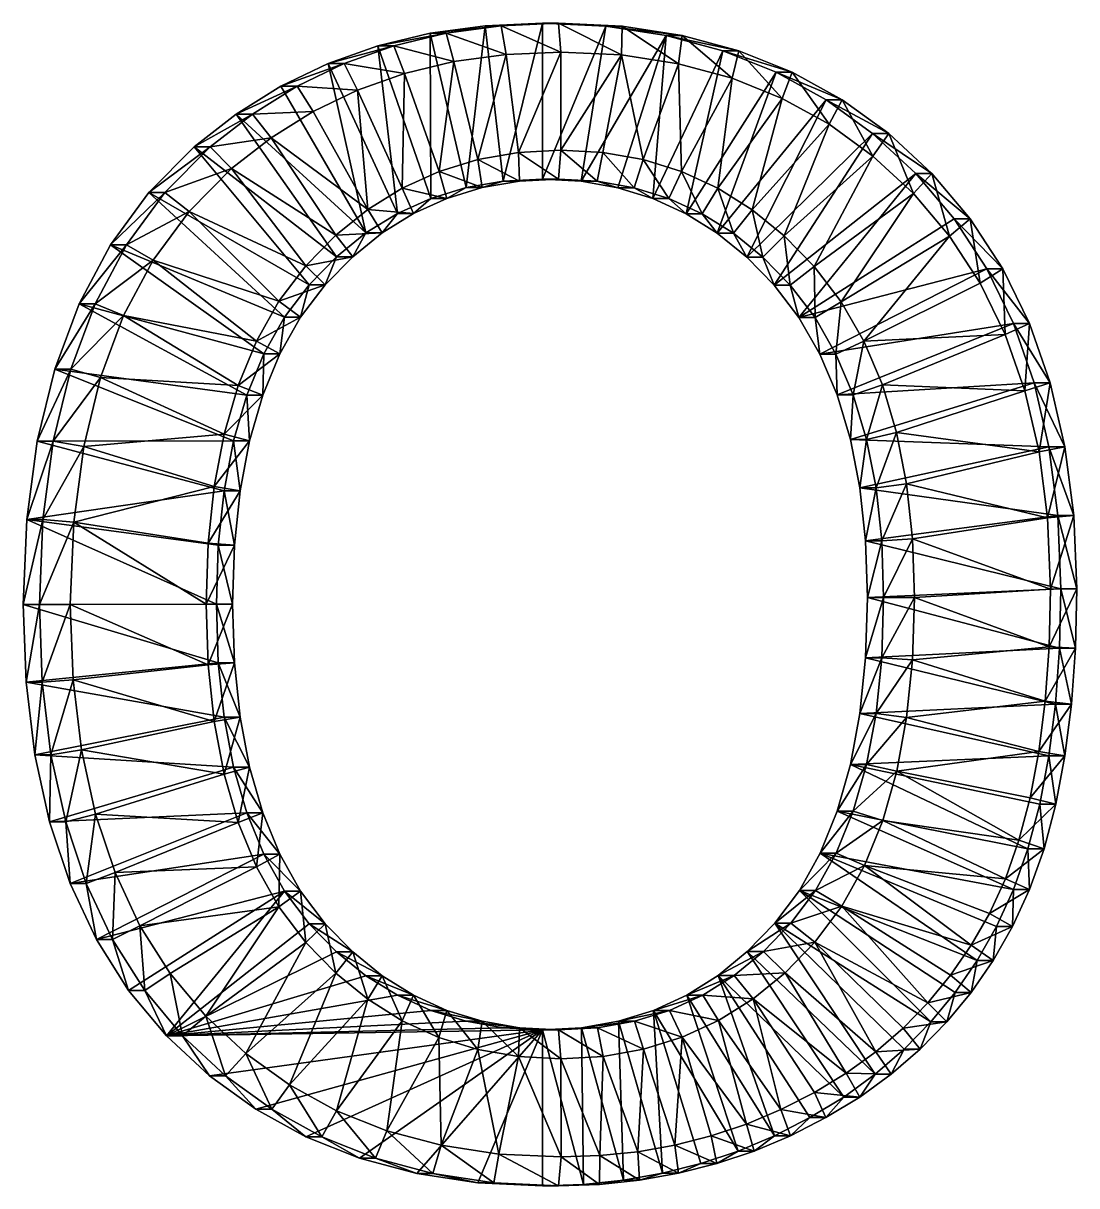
# Model space of a CAD drawing. Header units: metres. Extents: x -136 to 55, y -57 to 41.
# Drawn here: x -117.21 to -107.61, y -34.06 to -23.47 of the extents above; entities that cross this region are included whole.
import ezdxf

# ---------------------------------------------------------------- set-up
doc = ezdxf.new("R2010")
doc.units = ezdxf.units.M
doc.layers.get('0').update_dxf_attribs({"true_color": 0x57e057})

msp = doc.modelspace()

# ---------------------------------------------------------------- meshes
at = {"color": 74, "true_color": 0x58b11a}
mesh = msp.add_polyface(dxfattribs=at)
corners = [(-112.476, -23.471, 0), (-112.999, -23.494, 0.05), (-112.329, -23.471, 1.521), (-112.852, -23.494, 1.571), (-113.499, -23.563, 0.098), (-113.352, -23.563, 1.619), (-113.975, -23.678, 0.144), (-113.829, -23.678, 1.665), (-113.798, -25.205, 0.127), (-113.651, -25.205, 1.648), (-113.937, -25.382, 1.676), (-113.494, -25.068, 0.098), (-113.347, -25.068, 1.619), (-113.172, -24.969, 0.067), (-113.026, -24.969, 1.588), (-112.833, -24.91, 0.034), (-112.686, -24.91, 1.555), (-112.476, -24.891, 0), (-112.329, -24.891, 1.521), (-112.123, -24.91, -0.034), (-112.329, -23.471, 1.521), (-112.852, -23.494, 1.571), (-113.352, -23.563, 1.619), (-113.829, -23.678, 1.665), (-113.651, -25.205, 1.648), (-113.937, -25.382, 1.676), (-113.347, -25.068, 1.619), (-113.026, -24.969, 1.588), (-112.686, -24.91, 1.555), (-112.329, -24.891, 1.521), (-112.309, -23.734, 1.738), (-112.808, -23.756, 1.786), (-113.283, -23.821, 1.832), (-113.734, -23.93, 1.876), (-113.753, -24.973, 1.877), (-113.418, -24.822, 1.845), (-113.065, -24.714, 1.811), (-112.695, -24.65, 1.776), (-112.308, -24.628, 1.738), (-111.897, -23.499, -0.056)]
mesh.append_faces([[corners[k] for k in face] for face in [(4, 11, 6), (1, 13, 4), (0, 15, 1), (39, 17, 0)]], dxfattribs={"vtx0": -1, "vtx1": -1, "color": 74})
mesh.append_faces([[corners[k] for k in face] for face in [(33, 34, 35), (32, 35, 36), (31, 36, 37), (30, 37, 38), (6, 11, 8), (4, 13, 11), (1, 15, 13), (0, 17, 15)]], dxfattribs={"vtx0": -1, "vtx2": -1, "color": 74})
mesh.append_faces([[corners[k] for k in face] for face in [(0, 1, 2), (1, 4, 3), (4, 6, 5), (8, 11, 9), (11, 13, 12), (13, 15, 14), (15, 17, 16), (17, 19, 18), (2, 3, 20), (3, 5, 21), (5, 7, 22), (9, 12, 24), (12, 14, 26), (14, 16, 27), (16, 18, 28), (20, 21, 30), (21, 22, 31), (22, 23, 32), (24, 26, 34), (26, 27, 35), (27, 28, 36), (28, 29, 37)]], dxfattribs={"vtx1": -1, "color": 74})
mesh.append_faces([[corners[k] for k in face] for face in [(32, 33, 35), (31, 32, 36), (30, 31, 37)]], dxfattribs={"vtx1": -1, "vtx2": -1, "color": 74})
mesh.append_faces([[corners[k] for k in face] for face in [(1, 3, 2), (4, 5, 3), (6, 7, 5), (8, 9, 10), (11, 12, 9), (13, 14, 12), (15, 16, 14), (17, 18, 16), (3, 21, 20), (5, 22, 21), (7, 23, 22), (9, 24, 25), (12, 26, 24), (14, 27, 26), (16, 28, 27), (18, 29, 28), (21, 31, 30), (22, 32, 31), (23, 33, 32), (26, 35, 34), (27, 36, 35), (28, 37, 36), (29, 38, 37)]], dxfattribs={"vtx2": -1, "color": 74})
mesh = msp.add_polyface(dxfattribs=at)
corners = [(-110.831, -23.723, -0.159), (-111.348, -23.583, -0.109), (-110.685, -23.723, 1.363), (-111.202, -23.583, 1.412), (-111.897, -23.499, -0.056), (-111.75, -23.499, 1.465), (-112.476, -23.471, 0), (-112.329, -23.471, 1.521), (-112.123, -24.91, -0.034), (-111.977, -24.91, 1.487), (-112.329, -24.891, 1.521), (-111.788, -24.97, -0.067), (-111.641, -24.97, 1.455), (-111.469, -25.068, -0.097), (-111.323, -25.068, 1.424), (-111.167, -25.207, -0.126), (-111.021, -25.207, 1.395), (-110.883, -25.384, -0.154), (-110.736, -25.384, 1.368), (-110.685, -23.723, 1.363), (-111.202, -23.583, 1.412), (-111.75, -23.499, 1.465), (-112.329, -23.471, 1.521), (-112.329, -24.891, 1.521), (-111.977, -24.91, 1.487), (-111.641, -24.97, 1.455), (-111.323, -25.068, 1.424), (-111.021, -25.207, 1.395), (-110.736, -25.384, 1.368), (-110.747, -23.972, 1.588), (-111.235, -23.84, 1.635), (-111.755, -23.76, 1.685), (-112.309, -23.734, 1.738), (-112.308, -24.628, 1.738), (-111.926, -24.65, 1.702), (-111.559, -24.714, 1.666), (-111.209, -24.823, 1.632), (-110.877, -24.975, 1.6), (-112.476, -24.891, 0)]
mesh.append_faces([[corners[k] for k in face] for face in [(1, 8, 4), (0, 13, 1)]], dxfattribs={"vtx0": -1, "vtx1": -1, "color": 74})
mesh.append_faces([[corners[k] for k in face] for face in [(31, 33, 34), (31, 34, 35), (30, 35, 36), (29, 36, 37), (4, 8, 38), (1, 11, 8), (1, 13, 11), (0, 15, 13)]], dxfattribs={"vtx0": -1, "vtx2": -1, "color": 74})
mesh.append_faces([[corners[k] for k in face] for face in [(0, 1, 2), (1, 4, 3), (4, 6, 5), (8, 11, 9), (11, 13, 12), (13, 15, 14), (15, 17, 16), (2, 3, 19), (3, 5, 20), (5, 7, 21), (10, 9, 23), (9, 12, 24), (12, 14, 25), (14, 16, 26), (16, 18, 27), (19, 20, 29), (20, 21, 30), (21, 22, 31), (23, 24, 33), (24, 25, 34), (25, 26, 35), (26, 27, 36), (27, 28, 37)]], dxfattribs={"vtx1": -1, "color": 74})
mesh.append_faces([[corners[k] for k in face] for face in [(31, 32, 33), (30, 31, 35), (29, 30, 36)]], dxfattribs={"vtx1": -1, "vtx2": -1, "color": 74})
mesh.append_faces([[corners[k] for k in face] for face in [(1, 3, 2), (4, 5, 3), (6, 7, 5), (8, 9, 10), (11, 12, 9), (13, 14, 12), (15, 16, 14), (17, 18, 16), (3, 20, 19), (5, 21, 20), (7, 22, 21), (9, 24, 23), (12, 25, 24), (14, 26, 25), (16, 27, 26), (18, 28, 27), (20, 30, 29), (21, 31, 30), (22, 32, 31), (24, 34, 33), (25, 35, 34), (26, 36, 35), (27, 37, 36)]], dxfattribs={"vtx2": -1, "color": 74})
mesh = msp.add_polyface(dxfattribs=at)
corners = [(-113.975, -23.678, 0.144), (-114.429, -23.839, 0.188), (-113.829, -23.678, 1.665), (-114.282, -23.839, 1.709), (-114.859, -24.046, 0.229), (-114.712, -24.046, 1.75), (-115.266, -24.299, 0.268), (-115.119, -24.299, 1.79), (-115.649, -24.597, 0.305), (-115.503, -24.597, 1.827), (-116.063, -25.014, 0.345), (-115.916, -25.014, 1.866), (-116.413, -25.491, 0.379), (-116.266, -25.491, 1.9), (-114.084, -25.382, 0.154), (-113.937, -25.382, 1.676), (-114.205, -25.598, 1.702), (-113.798, -25.205, 0.127), (-113.829, -23.678, 1.665), (-114.282, -23.839, 1.709), (-114.712, -24.046, 1.75), (-115.119, -24.299, 1.79), (-115.503, -24.597, 1.827), (-115.916, -25.014, 1.866), (-116.266, -25.491, 1.9), (-113.937, -25.382, 1.676), (-114.205, -25.598, 1.702), (-113.651, -25.205, 1.648), (-113.734, -23.93, 1.876), (-114.161, -24.081, 1.917), (-114.566, -24.276, 1.956), (-114.949, -24.514, 1.993), (-115.309, -24.794, 2.027), (-115.697, -25.185, 2.065), (-116.024, -25.631, 2.096), (-114.067, -25.167, 1.908), (-114.36, -25.403, 1.936), (-113.651, -25.205, 1.648), (-113.753, -24.973, 1.877), (-114.632, -25.682, 1.962), (-114.602, -25.854, 0.204), (-114.352, -25.598, 0.18)]
mesh.append_faces([[corners[k] for k in face] for face in [(8, 40, 10), (6, 41, 8), (4, 14, 6), (1, 14, 4), (0, 17, 1)]], dxfattribs={"vtx0": -1, "vtx1": -1, "color": 74})
mesh.append_faces([[corners[k] for k in face] for face in [(32, 39, 36), (31, 36, 35), (29, 35, 38), (8, 41, 40), (6, 14, 41), (1, 17, 14)]], dxfattribs={"vtx0": -1, "vtx2": -1, "color": 74})
mesh.append_faces([[corners[k] for k in face] for face in [(0, 1, 2), (1, 4, 3), (4, 6, 5), (6, 8, 7), (8, 10, 9), (10, 12, 11), (14, 17, 15), (2, 3, 18), (3, 5, 19), (5, 7, 20), (7, 9, 21), (9, 11, 22), (11, 13, 23), (15, 27, 25), (18, 19, 28), (19, 20, 29), (20, 21, 30), (21, 22, 31), (22, 23, 32), (23, 24, 33), (25, 37, 35)]], dxfattribs={"vtx1": -1, "color": 74})
mesh.append_faces([[corners[k] for k in face] for face in [(32, 33, 39), (31, 32, 36), (30, 31, 35), (29, 30, 35), (28, 29, 38)]], dxfattribs={"vtx1": -1, "vtx2": -1, "color": 74})
mesh.append_faces([[corners[k] for k in face] for face in [(1, 3, 2), (4, 5, 3), (6, 7, 5), (8, 9, 7), (10, 11, 9), (12, 13, 11), (14, 15, 16), (3, 19, 18), (5, 20, 19), (7, 21, 20), (9, 22, 21), (11, 23, 22), (13, 24, 23), (15, 25, 26), (19, 29, 28), (20, 30, 29), (21, 31, 30), (22, 32, 31), (23, 33, 32), (24, 34, 33), (25, 35, 36), (37, 38, 35)]], dxfattribs={"vtx2": -1, "color": 74})
mesh = msp.add_polyface(dxfattribs=at)
corners = [(-108.427, -25.708, -0.39), (-108.723, -25.253, -0.362), (-108.28, -25.708, 1.131), (-108.577, -25.253, 1.16), (-109.074, -24.84, -0.328), (-108.927, -24.84, 1.193), (-109.467, -24.477, -0.29), (-109.32, -24.477, 1.231), (-109.891, -24.17, -0.249), (-109.744, -24.17, 1.272), (-110.345, -23.918, -0.206), (-110.199, -23.918, 1.316), (-110.831, -23.723, -0.159), (-110.685, -23.723, 1.363), (-110.883, -25.384, -0.154), (-110.614, -25.602, -0.18), (-110.736, -25.384, 1.368), (-110.468, -25.602, 1.342), (-108.28, -25.708, 1.131), (-108.577, -25.253, 1.16), (-108.927, -24.84, 1.193), (-109.32, -24.477, 1.231), (-109.744, -24.17, 1.272), (-110.199, -23.918, 1.316), (-110.685, -23.723, 1.363), (-110.736, -25.384, 1.368), (-110.468, -25.602, 1.342), (-108.487, -25.838, 1.37), (-108.765, -25.41, 1.397), (-109.095, -25.023, 1.429), (-109.464, -24.681, 1.464), (-109.863, -24.392, 1.503), (-110.29, -24.156, 1.544), (-110.747, -23.972, 1.588), (-110.564, -25.17, 1.57), (-110.877, -24.975, 1.6), (-110.272, -25.407, 1.542), (-109.999, -25.686, 1.516), (-109.753, -26.008, 1.492), (-111.167, -25.207, -0.126), (-110.363, -25.858, -0.204), (-110.138, -26.153, -0.226)]
mesh.append_faces([[corners[k] for k in face] for face in [(10, 39, 12), (8, 14, 10), (6, 15, 8), (4, 40, 6), (1, 41, 4)]], dxfattribs={"vtx0": -1, "vtx1": -1, "color": 74})
mesh.append_faces([[corners[k] for k in face] for face in [(32, 35, 34), (31, 34, 36), (30, 36, 37), (29, 37, 38), (10, 14, 39), (8, 15, 14), (6, 40, 15)]], dxfattribs={"vtx0": -1, "vtx2": -1, "color": 74})
mesh.append_faces([[corners[k] for k in face] for face in [(0, 1, 2), (1, 4, 3), (4, 6, 5), (6, 8, 7), (8, 10, 9), (10, 12, 11), (14, 15, 16), (2, 3, 18), (3, 5, 19), (5, 7, 20), (7, 9, 21), (9, 11, 22), (11, 13, 23), (16, 17, 25), (18, 19, 27), (19, 20, 28), (20, 21, 29), (21, 22, 30), (22, 23, 31), (23, 24, 32), (25, 26, 34)]], dxfattribs={"vtx1": -1, "color": 74})
mesh.append_faces([[corners[k] for k in face] for face in [(32, 33, 35), (31, 32, 34), (30, 31, 36), (29, 30, 37), (28, 29, 38)]], dxfattribs={"vtx1": -1, "vtx2": -1, "color": 74})
mesh.append_faces([[corners[k] for k in face] for face in [(1, 3, 2), (4, 5, 3), (6, 7, 5), (8, 9, 7), (10, 11, 9), (12, 13, 11), (15, 17, 16), (3, 19, 18), (5, 20, 19), (7, 21, 20), (9, 22, 21), (11, 23, 22), (13, 24, 23), (17, 26, 25), (19, 28, 27), (20, 29, 28), (21, 30, 29), (22, 31, 30), (23, 32, 31), (24, 33, 32), (25, 34, 35), (26, 36, 34)]], dxfattribs={"vtx2": -1, "color": 74})
mesh = msp.add_polyface(dxfattribs=at)
corners = [(-107.996, -26.746, -0.432), (-107.849, -26.746, 1.09), (-107.714, -27.329, 1.077), (-108.184, -26.206, -0.414), (-108.038, -26.206, 1.108), (-108.427, -25.708, -0.39), (-108.28, -25.708, 1.131), (-110.614, -25.602, -0.18), (-110.363, -25.858, -0.204), (-110.468, -25.602, 1.342), (-110.217, -25.858, 1.318), (-110.138, -26.153, -0.226), (-109.991, -26.153, 1.296), (-109.947, -26.486, -0.244), (-109.801, -26.486, 1.278), (-109.791, -26.855, -0.259), (-109.645, -26.855, 1.262), (-109.67, -27.262, -0.271), (-109.523, -27.262, 1.251), (-107.849, -26.746, 1.09), (-107.714, -27.329, 1.077), (-108.038, -26.206, 1.108), (-108.28, -25.708, 1.131), (-110.468, -25.602, 1.342), (-110.217, -25.858, 1.318), (-109.991, -26.153, 1.296), (-109.801, -26.486, 1.278), (-109.645, -26.855, 1.262), (-109.523, -27.262, 1.251), (-108.079, -26.82, 1.331), (-107.95, -27.376, 1.319), (-108.258, -26.307, 1.348), (-108.487, -25.838, 1.37), (-110.272, -25.407, 1.542), (-109.999, -25.686, 1.516), (-109.753, -26.008, 1.492), (-109.546, -26.369, 1.472), (-109.378, -26.766, 1.456), (-109.249, -27.199, 1.444), (-108.765, -25.41, 1.397), (-109.074, -24.84, -0.328), (-108.723, -25.253, -0.362), (-107.861, -27.329, -0.445)]
mesh.append_faces([[corners[k] for k in face] for face in [(5, 11, 41), (3, 13, 5), (0, 15, 3), (42, 17, 0)]], dxfattribs={"vtx0": -1, "vtx1": -1, "color": 74})
mesh.append_faces([[corners[k] for k in face] for face in [(39, 35, 36), (31, 36, 37), (29, 37, 38), (40, 11, 8), (5, 13, 11), (3, 15, 13), (0, 17, 15)]], dxfattribs={"vtx0": -1, "vtx2": -1, "color": 74})
mesh.append_faces([[corners[k] for k in face] for face in [(0, 3, 1), (3, 5, 4), (7, 8, 9), (8, 11, 10), (11, 13, 12), (13, 15, 14), (15, 17, 16), (1, 4, 19), (4, 6, 21), (9, 10, 23), (10, 12, 24), (12, 14, 25), (14, 16, 26), (16, 18, 27), (19, 21, 29), (21, 22, 31), (23, 24, 33), (24, 25, 34), (25, 26, 35), (26, 27, 36), (27, 28, 37)]], dxfattribs={"vtx1": -1, "color": 74})
mesh.append_faces([[corners[k] for k in face] for face in [(32, 39, 36), (31, 32, 36), (29, 31, 37), (30, 29, 38)]], dxfattribs={"vtx1": -1, "vtx2": -1, "color": 74})
mesh.append_faces([[corners[k] for k in face] for face in [(0, 1, 2), (3, 4, 1), (5, 6, 4), (8, 10, 9), (11, 12, 10), (13, 14, 12), (15, 16, 14), (17, 18, 16), (1, 19, 20), (4, 21, 19), (6, 22, 21), (10, 24, 23), (12, 25, 24), (14, 26, 25), (16, 27, 26), (18, 28, 27), (19, 29, 30), (21, 31, 29), (22, 32, 31), (24, 34, 33), (25, 35, 34), (26, 36, 35), (27, 37, 36), (28, 38, 37)]], dxfattribs={"vtx2": -1, "color": 74})
mesh = msp.add_polyface(dxfattribs=at)
corners = [(-116.413, -25.491, 0.379), (-116.699, -26.027, 0.406), (-116.266, -25.491, 1.9), (-116.552, -26.027, 1.928), (-116.921, -26.622, 0.428), (-116.775, -26.622, 1.949), (-117.08, -27.277, 0.443), (-115.171, -26.859, 0.259), (-115.025, -26.859, 1.781), (-115.145, -27.275, 1.792), (-115.016, -26.484, 0.244), (-114.87, -26.484, 1.766), (-114.826, -26.149, 0.226), (-114.68, -26.149, 1.747), (-114.602, -25.854, 0.204), (-114.456, -25.854, 1.726), (-114.352, -25.598, 0.18), (-114.205, -25.598, 1.702), (-114.084, -25.382, 0.154), (-116.266, -25.491, 1.9), (-116.552, -26.027, 1.928), (-116.775, -26.622, 1.949), (-116.934, -27.277, 1.964), (-115.025, -26.859, 1.781), (-115.145, -27.275, 1.792), (-114.87, -26.484, 1.766), (-114.68, -26.149, 1.747), (-114.456, -25.854, 1.726), (-114.205, -25.598, 1.702), (-113.937, -25.382, 1.676), (-116.024, -25.631, 2.096), (-116.293, -26.135, 2.122), (-116.504, -26.7, 2.142), (-116.934, -27.277, 1.964), (-115.25, -26.772, 2.022), (-115.378, -27.214, 2.034), (-115.083, -26.369, 2.006), (-114.877, -26.004, 1.986), (-114.632, -25.682, 1.962), (-114.36, -25.403, 1.936), (-113.937, -25.382, 1.676), (-115.697, -25.185, 2.065), (-115.292, -27.275, 0.271), (-116.063, -25.014, 0.345)]
mesh.append_faces([[corners[k] for k in face] for face in [(4, 42, 6), (1, 7, 4), (0, 10, 1), (43, 12, 0)]], dxfattribs={"vtx0": -1, "vtx1": -1, "color": 74})
mesh.append_faces([[corners[k] for k in face] for face in [(32, 35, 34), (31, 34, 36), (30, 36, 37), (41, 37, 38), (4, 7, 42), (1, 10, 7), (0, 12, 10), (43, 14, 12)]], dxfattribs={"vtx0": -1, "vtx2": -1, "color": 74})
mesh.append_faces([[corners[k] for k in face] for face in [(0, 1, 2), (1, 4, 3), (4, 6, 5), (7, 10, 8), (10, 12, 11), (12, 14, 13), (14, 16, 15), (16, 18, 17), (2, 3, 19), (3, 5, 20), (5, 22, 21), (8, 11, 23), (11, 13, 25), (13, 15, 26), (15, 17, 27), (17, 29, 28), (19, 20, 30), (20, 21, 31), (21, 33, 32), (23, 25, 34), (25, 26, 36), (26, 27, 37), (27, 28, 38), (28, 40, 39)]], dxfattribs={"vtx1": -1, "color": 74})
mesh.append_faces([[corners[k] for k in face] for face in [(31, 32, 34), (30, 31, 36), (41, 30, 37)]], dxfattribs={"vtx1": -1, "vtx2": -1, "color": 74})
mesh.append_faces([[corners[k] for k in face] for face in [(1, 3, 2), (4, 5, 3), (7, 8, 9), (10, 11, 8), (12, 13, 11), (14, 15, 13), (16, 17, 15), (3, 20, 19), (5, 21, 20), (8, 23, 24), (11, 25, 23), (13, 26, 25), (15, 27, 26), (17, 28, 27), (20, 31, 30), (21, 32, 31), (23, 34, 35), (25, 36, 34), (26, 37, 36), (27, 38, 37), (28, 39, 38)]], dxfattribs={"vtx2": -1, "color": 74})
mesh = msp.add_polyface(dxfattribs=at)
corners = [(-117.08, -27.277, 0.443), (-116.934, -27.277, 1.964), (-116.775, -26.622, 1.949), (-117.176, -27.992, 0.452), (-117.029, -27.992, 1.974), (-117.208, -28.766, 0.455), (-117.061, -28.766, 1.977), (-117.181, -29.475, 0.453), (-115.43, -28.226, 0.284), (-115.378, -27.73, 0.279), (-115.283, -28.226, 1.805), (-115.232, -27.73, 1.8), (-115.292, -27.275, 0.271), (-115.145, -27.275, 1.792), (-115.171, -26.859, 0.259), (-115.43, -29.297, 0.284), (-115.447, -28.762, 0.286), (-115.283, -29.297, 1.805), (-115.301, -28.762, 1.807), (-116.934, -27.277, 1.964), (-116.775, -26.622, 1.949), (-117.029, -27.992, 1.974), (-117.061, -28.766, 1.977), (-117.035, -29.475, 1.974), (-115.283, -28.226, 1.805), (-115.232, -27.73, 1.8), (-115.145, -27.275, 1.792), (-115.025, -26.859, 1.781), (-115.283, -29.297, 1.805), (-115.301, -28.762, 1.807), (-116.656, -27.326, 2.157), (-116.504, -26.7, 2.142), (-116.748, -28.015, 2.166), (-116.779, -28.767, 2.169), (-117.035, -29.475, 1.974), (-115.523, -28.208, 2.048), (-115.469, -27.692, 2.043), (-115.378, -27.214, 2.034), (-115.025, -26.859, 1.781), (-115.523, -29.315, 2.048), (-115.541, -28.762, 2.05), (-116.753, -29.454, 2.166)]
mesh.append_faces([[corners[k] for k in face] for face in [(3, 16, 5), (0, 9, 3)]], dxfattribs={"vtx0": -1, "vtx1": -1, "color": 74})
mesh.append_faces([[corners[k] for k in face] for face in [(33, 39, 40), (32, 40, 35), (32, 35, 36), (30, 36, 37), (5, 16, 15), (3, 8, 16), (3, 9, 8), (0, 12, 9)]], dxfattribs={"vtx0": -1, "vtx2": -1, "color": 74})
mesh.append_faces([[corners[k] for k in face] for face in [(0, 3, 1), (3, 5, 4), (5, 7, 6), (8, 9, 10), (9, 12, 11), (12, 14, 13), (15, 16, 17), (16, 8, 18), (1, 4, 19), (4, 6, 21), (6, 23, 22), (10, 11, 24), (11, 13, 25), (13, 27, 26), (17, 18, 28), (18, 10, 29), (19, 21, 30), (21, 22, 32), (22, 34, 33), (24, 25, 35), (25, 26, 36), (26, 38, 37), (28, 29, 39), (29, 24, 40)]], dxfattribs={"vtx1": -1, "color": 74})
mesh.append_faces([[corners[k] for k in face] for face in [(33, 41, 39), (32, 33, 40), (30, 32, 36), (31, 30, 37)]], dxfattribs={"vtx1": -1, "vtx2": -1, "color": 74})
mesh.append_faces([[corners[k] for k in face] for face in [(0, 1, 2), (3, 4, 1), (5, 6, 4), (9, 11, 10), (12, 13, 11), (16, 18, 17), (8, 10, 18), (1, 19, 20), (4, 21, 19), (6, 22, 21), (11, 25, 24), (13, 26, 25), (18, 29, 28), (10, 24, 29), (19, 30, 31), (21, 32, 30), (22, 33, 32), (25, 36, 35), (26, 37, 36), (29, 40, 39), (24, 35, 40)]], dxfattribs={"vtx2": -1, "color": 74})
mesh = msp.add_polyface(dxfattribs=at)
corners = [(-107.765, -29.165, -0.454), (-107.753, -28.623, -0.455), (-107.618, -29.165, 1.067), (-107.607, -28.623, 1.066), (-107.78, -27.955, -0.453), (-107.634, -27.955, 1.069), (-107.861, -27.329, -0.445), (-107.714, -27.329, 1.077), (-107.996, -26.746, -0.432), (-109.67, -27.262, -0.271), (-109.583, -27.705, -0.279), (-109.523, -27.262, 1.251), (-109.436, -27.705, 1.242), (-109.531, -28.186, -0.284), (-109.384, -28.186, 1.237), (-109.514, -28.704, -0.286), (-109.367, -28.704, 1.236), (-109.531, -29.253, -0.284), (-109.384, -29.253, 1.237), (-107.618, -29.165, 1.067), (-107.607, -28.623, 1.066), (-107.634, -27.955, 1.069), (-107.714, -27.329, 1.077), (-107.849, -26.746, 1.09), (-109.523, -27.262, 1.251), (-109.436, -27.705, 1.242), (-109.384, -28.186, 1.237), (-109.367, -28.704, 1.236), (-109.384, -29.253, 1.237), (-107.858, -29.153, 1.31), (-107.847, -28.626, 1.309), (-107.873, -27.977, 1.311), (-107.95, -27.376, 1.319), (-107.849, -26.746, 1.09), (-109.249, -27.199, 1.444), (-109.157, -27.666, 1.435), (-109.103, -28.168, 1.43), (-109.085, -28.704, 1.428), (-109.103, -29.27, 1.43)]
mesh.append_faces([[corners[k] for k in face] for face in [(4, 10, 6), (1, 13, 4), (0, 15, 1)]], dxfattribs={"vtx0": -1, "vtx1": -1, "color": 74})
mesh.append_faces([[corners[k] for k in face] for face in [(32, 34, 35), (31, 35, 36), (30, 36, 37), (29, 37, 38), (6, 10, 9), (4, 13, 10), (1, 15, 13), (0, 17, 15)]], dxfattribs={"vtx0": -1, "vtx2": -1, "color": 74})
mesh.append_faces([[corners[k] for k in face] for face in [(0, 1, 2), (1, 4, 3), (4, 6, 5), (6, 8, 7), (9, 10, 11), (10, 13, 12), (13, 15, 14), (15, 17, 16), (2, 3, 19), (3, 5, 20), (5, 7, 21), (7, 23, 22), (11, 12, 24), (12, 14, 25), (14, 16, 26), (16, 18, 27), (19, 20, 29), (20, 21, 30), (21, 22, 31), (22, 33, 32), (24, 25, 34), (25, 26, 35), (26, 27, 36), (27, 28, 37)]], dxfattribs={"vtx1": -1, "color": 74})
mesh.append_faces([[corners[k] for k in face] for face in [(31, 32, 35), (30, 31, 36), (29, 30, 37)]], dxfattribs={"vtx1": -1, "vtx2": -1, "color": 74})
mesh.append_faces([[corners[k] for k in face] for face in [(1, 3, 2), (4, 5, 3), (6, 7, 5), (10, 12, 11), (13, 14, 12), (15, 16, 14), (17, 18, 16), (3, 20, 19), (5, 21, 20), (7, 22, 21), (12, 25, 24), (14, 26, 25), (16, 27, 26), (18, 28, 27), (20, 30, 29), (21, 31, 30), (22, 32, 31), (25, 35, 34), (26, 36, 35), (27, 37, 36), (28, 38, 37)]], dxfattribs={"vtx2": -1, "color": 74})
mesh = msp.add_polyface(dxfattribs=at)
corners = [(-117.181, -29.475, 0.453), (-117.101, -30.135, 0.445), (-117.035, -29.475, 1.974), (-116.955, -30.135, 1.966), (-116.968, -30.745, 0.432), (-116.821, -30.745, 1.954), (-116.781, -31.307, 0.414), (-116.635, -31.307, 1.936), (-117.061, -28.766, 1.977), (-115.016, -31.042, 0.244), (-115.171, -30.665, 0.259), (-114.87, -31.042, 1.766), (-115.025, -30.665, 1.781), (-115.292, -30.249, 0.271), (-115.145, -30.249, 1.792), (-115.378, -29.793, 0.279), (-115.232, -29.793, 1.8), (-115.43, -29.297, 0.284), (-115.283, -29.297, 1.805), (-117.035, -29.475, 1.974), (-116.955, -30.135, 1.966), (-116.821, -30.745, 1.954), (-116.635, -31.307, 1.936), (-117.061, -28.766, 1.977), (-114.87, -31.042, 1.766), (-115.025, -30.665, 1.781), (-115.145, -30.249, 1.792), (-115.232, -29.793, 1.8), (-115.283, -29.297, 1.805), (-116.753, -29.454, 2.166), (-116.676, -30.091, 2.159), (-116.549, -30.676, 2.147), (-116.371, -31.209, 2.13), (-116.779, -28.767, 2.169), (-115.083, -31.157, 2.006), (-115.25, -30.752, 2.022), (-115.378, -30.311, 2.034), (-115.469, -29.831, 2.043), (-115.523, -29.315, 2.048), (-117.208, -28.766, 0.455)]
mesh.append_faces([[corners[k] for k in face] for face in [(4, 10, 6), (1, 13, 4), (0, 15, 1), (39, 17, 0)]], dxfattribs={"vtx0": -1, "vtx1": -1, "color": 74})
mesh.append_faces([[corners[k] for k in face] for face in [(32, 34, 35), (31, 35, 36), (30, 36, 37), (29, 37, 38), (6, 10, 9), (4, 13, 10), (1, 15, 13), (0, 17, 15)]], dxfattribs={"vtx0": -1, "vtx2": -1, "color": 74})
mesh.append_faces([[corners[k] for k in face] for face in [(0, 1, 2), (1, 4, 3), (4, 6, 5), (9, 10, 11), (10, 13, 12), (13, 15, 14), (15, 17, 16), (2, 3, 19), (3, 5, 20), (5, 7, 21), (11, 12, 24), (12, 14, 25), (14, 16, 26), (16, 18, 27), (19, 20, 29), (20, 21, 30), (21, 22, 31), (24, 25, 34), (25, 26, 35), (26, 27, 36), (27, 28, 37)]], dxfattribs={"vtx1": -1, "color": 74})
mesh.append_faces([[corners[k] for k in face] for face in [(31, 32, 35), (30, 31, 36), (29, 30, 37)]], dxfattribs={"vtx1": -1, "vtx2": -1, "color": 74})
mesh.append_faces([[corners[k] for k in face] for face in [(1, 3, 2), (4, 5, 3), (6, 7, 5), (0, 2, 8), (10, 12, 11), (13, 14, 12), (15, 16, 14), (17, 18, 16), (3, 20, 19), (5, 21, 20), (7, 22, 21), (2, 19, 23), (12, 25, 24), (14, 26, 25), (16, 27, 26), (18, 28, 27), (20, 30, 29), (21, 31, 30), (22, 32, 31), (19, 29, 33), (25, 35, 34), (26, 36, 35), (27, 37, 36), (28, 38, 37)]], dxfattribs={"vtx2": -1, "color": 74})
mesh = msp.add_polyface(dxfattribs=at)
corners = [(-108.515, -32.01, -0.382), (-108.338, -31.7, -0.399), (-108.369, -32.01, 1.14), (-108.191, -31.7, 1.123), (-108.182, -31.363, -0.414), (-108.036, -31.363, 1.108), (-108.051, -30.991, -0.426), (-107.905, -30.991, 1.095), (-107.944, -30.586, -0.437), (-107.797, -30.586, 1.085), (-107.86, -30.146, -0.445), (-107.714, -30.146, 1.077), (-107.801, -29.673, -0.451), (-107.654, -29.673, 1.071), (-107.765, -29.165, -0.454), (-107.618, -29.165, 1.067), (-108.369, -32.01, 1.14), (-108.191, -31.7, 1.123), (-108.036, -31.363, 1.108), (-107.905, -30.991, 1.095), (-107.797, -30.586, 1.085), (-107.714, -30.146, 1.077), (-107.654, -29.673, 1.071), (-107.618, -29.165, 1.067), (-108.569, -31.87, 1.378), (-108.756, -32.142, 1.396), (-108.402, -31.58, 1.362), (-108.257, -31.264, 1.348), (-108.133, -30.914, 1.336), (-108.031, -30.528, 1.326), (-107.951, -30.105, 1.319), (-107.893, -29.647, 1.313), (-107.858, -29.153, 1.31), (-109.103, -29.27, 1.43), (-109.157, -29.797, 1.435), (-109.247, -30.285, 1.444), (-109.375, -30.734, 1.456), (-109.542, -31.145, 1.472), (-109.531, -29.253, -0.284), (-109.583, -29.76, -0.279), (-109.669, -30.225, -0.271), (-109.789, -30.649, -0.259), (-109.945, -31.031, -0.244)]
mesh.append_faces([[corners[k] for k in face] for face in [(12, 38, 14), (10, 39, 12), (8, 40, 10), (6, 40, 8), (4, 41, 6), (1, 42, 4), (0, 42, 1)]], dxfattribs={"vtx0": -1, "vtx1": -1, "color": 74})
mesh.append_faces([[corners[k] for k in face] for face in [(31, 33, 34), (30, 34, 35), (28, 35, 36)]], dxfattribs={"vtx0": -1, "vtx2": -1, "color": 74})
mesh.append_faces([[corners[k] for k in face] for face in [(0, 1, 2), (1, 4, 3), (4, 6, 5), (6, 8, 7), (8, 10, 9), (10, 12, 11), (12, 14, 13), (2, 3, 16), (3, 5, 17), (5, 7, 18), (7, 9, 19), (9, 11, 20), (11, 13, 21), (13, 15, 22), (16, 17, 24), (17, 18, 26), (18, 19, 27), (19, 20, 28), (20, 21, 29), (21, 22, 30), (22, 23, 31)]], dxfattribs={"vtx1": -1, "color": 74})
mesh.append_faces([[corners[k] for k in face] for face in [(31, 32, 33), (30, 31, 34), (29, 30, 35), (28, 29, 35), (27, 28, 36), (26, 27, 37), (24, 26, 37)]], dxfattribs={"vtx1": -1, "vtx2": -1, "color": 74})
mesh.append_faces([[corners[k] for k in face] for face in [(1, 3, 2), (4, 5, 3), (6, 7, 5), (8, 9, 7), (10, 11, 9), (12, 13, 11), (14, 15, 13), (3, 17, 16), (5, 18, 17), (7, 19, 18), (9, 20, 19), (11, 21, 20), (13, 22, 21), (15, 23, 22), (16, 24, 25), (17, 26, 24), (18, 27, 26), (19, 28, 27), (20, 29, 28), (21, 30, 29), (22, 31, 30), (23, 32, 31)]], dxfattribs={"vtx2": -1, "color": 74})
mesh = msp.add_polyface(dxfattribs=at)
corners = [(-109.531, -29.253, -0.284), (-109.583, -29.76, -0.279), (-109.384, -29.253, 1.237), (-109.436, -29.76, 1.242), (-109.669, -30.225, -0.271), (-109.522, -30.225, 1.251), (-109.789, -30.649, -0.259), (-109.643, -30.649, 1.262), (-109.945, -31.031, -0.244), (-109.798, -31.031, 1.277), (-110.134, -31.371, -0.226), (-109.988, -31.371, 1.296), (-110.359, -31.67, -0.204), (-110.212, -31.67, 1.317), (-110.609, -31.928, -0.18), (-110.462, -31.928, 1.341), (-110.876, -32.146, -0.154), (-110.73, -32.146, 1.367), (-109.384, -29.253, 1.237), (-109.436, -29.76, 1.242), (-109.522, -30.225, 1.251), (-109.643, -30.649, 1.262), (-109.798, -31.031, 1.277), (-109.988, -31.371, 1.296), (-110.212, -31.67, 1.317), (-110.462, -31.928, 1.341), (-110.73, -32.146, 1.367), (-109.103, -29.27, 1.43), (-109.157, -29.797, 1.435), (-109.247, -30.285, 1.444), (-109.375, -30.734, 1.456), (-109.542, -31.145, 1.472), (-109.748, -31.514, 1.492), (-109.993, -31.841, 1.515), (-110.265, -32.121, 1.542), (-108.257, -31.264, 1.348), (-108.569, -31.87, 1.378), (-108.756, -32.142, 1.396), (-108.963, -32.394, 1.416), (-107.801, -29.673, -0.451), (-107.86, -30.146, -0.445), (-108.051, -30.991, -0.426), (-108.182, -31.363, -0.414), (-108.515, -32.01, -0.382), (-108.715, -32.3, -0.363), (-108.936, -32.569, -0.341)]
mesh.append_faces([[corners[k] for k in face] for face in [(44, 10, 43)]], dxfattribs={"vtx0": -1, "vtx1": -1, "color": 74})
mesh.append_faces([[corners[k] for k in face] for face in [(35, 30, 31), (36, 31, 32), (38, 32, 33), (39, 1, 0), (40, 4, 1), (41, 6, 4), (42, 8, 6), (43, 10, 8), (45, 12, 10)]], dxfattribs={"vtx0": -1, "vtx2": -1, "color": 74})
mesh.append_faces([[corners[k] for k in face] for face in [(0, 1, 2), (1, 4, 3), (4, 6, 5), (6, 8, 7), (8, 10, 9), (10, 12, 11), (12, 14, 13), (14, 16, 15), (2, 3, 18), (3, 5, 19), (5, 7, 20), (7, 9, 21), (9, 11, 22), (11, 13, 23), (13, 15, 24), (15, 17, 25), (18, 19, 27), (19, 20, 28), (20, 21, 29), (21, 22, 30), (22, 23, 31), (23, 24, 32), (24, 25, 33), (25, 26, 34)]], dxfattribs={"vtx1": -1, "color": 74})
mesh.append_faces([[corners[k] for k in face] for face in [(37, 36, 32), (38, 37, 32)]], dxfattribs={"vtx1": -1, "vtx2": -1, "color": 74})
mesh.append_faces([[corners[k] for k in face] for face in [(1, 3, 2), (4, 5, 3), (6, 7, 5), (8, 9, 7), (10, 11, 9), (12, 13, 11), (14, 15, 13), (16, 17, 15), (3, 19, 18), (5, 20, 19), (7, 21, 20), (9, 22, 21), (11, 23, 22), (13, 24, 23), (15, 25, 24), (17, 26, 25), (19, 28, 27), (20, 29, 28), (21, 30, 29), (22, 31, 30), (23, 32, 31), (24, 33, 32), (25, 34, 33)]], dxfattribs={"vtx2": -1, "color": 74})
mesh = msp.add_polyface(dxfattribs=at)
corners = [(-116.781, -31.307, 0.414), (-116.541, -31.819, 0.391), (-116.635, -31.307, 1.936), (-116.395, -31.819, 1.912), (-116.248, -32.283, 0.363), (-116.101, -32.283, 1.884), (-115.901, -32.697, 0.329), (-115.755, -32.697, 1.851), (-115.511, -33.059, 0.292), (-115.365, -33.059, 1.813), (-115.088, -33.365, 0.251), (-114.942, -33.365, 1.773), (-114.632, -33.616, 0.207), (-114.486, -33.616, 1.729), (-114.826, -31.378, 0.226), (-114.68, -31.378, 1.747), (-114.456, -31.674, 1.726), (-115.016, -31.042, 0.244), (-114.87, -31.042, 1.766), (-116.635, -31.307, 1.936), (-116.395, -31.819, 1.912), (-116.101, -32.283, 1.884), (-115.755, -32.697, 1.851), (-115.365, -33.059, 1.813), (-114.942, -33.365, 1.773), (-114.486, -33.616, 1.729), (-114.68, -31.378, 1.747), (-114.87, -31.042, 1.766), (-116.371, -31.209, 2.13), (-116.145, -31.693, 2.108), (-115.87, -32.127, 2.081), (-115.545, -32.516, 2.05), (-115.179, -32.856, 2.015), (-114.782, -33.143, 1.976), (-114.877, -31.522, 1.986), (-114.633, -31.846, 1.962), (-115.083, -31.157, 2.006), (-114.36, -32.125, 1.936), (-112.476, -32.642, 0), (-114.352, -31.931, 0.18), (-114.084, -32.148, 0.154), (-114.602, -31.674, 0.204)]
mesh.append_faces([[corners[k] for k in face] for face in [(4, 14, 6), (1, 14, 4), (0, 17, 1)]], dxfattribs={"vtx0": -1, "vtx1": -1, "color": 74})
mesh.append_faces([[corners[k] for k in face] for face in [(35, 31, 32), (37, 32, 33), (31, 35, 34), (29, 34, 36), (38, 8, 6), (6, 39, 40), (6, 41, 39), (6, 14, 41), (1, 17, 14)]], dxfattribs={"vtx0": -1, "vtx2": -1, "color": 74})
mesh.append_faces([[corners[k] for k in face] for face in [(0, 1, 2), (1, 4, 3), (4, 6, 5), (6, 8, 7), (8, 10, 9), (10, 12, 11), (14, 17, 15), (2, 3, 19), (3, 5, 20), (5, 7, 21), (7, 9, 22), (9, 11, 23), (11, 13, 24), (15, 18, 26), (19, 20, 28), (20, 21, 29), (21, 22, 30), (22, 23, 31), (23, 24, 32), (24, 25, 33), (26, 27, 34)]], dxfattribs={"vtx1": -1, "color": 74})
mesh.append_faces([[corners[k] for k in face] for face in [(37, 35, 32), (30, 31, 34), (29, 30, 34), (28, 29, 36)]], dxfattribs={"vtx1": -1, "vtx2": -1, "color": 74})
mesh.append_faces([[corners[k] for k in face] for face in [(1, 3, 2), (4, 5, 3), (6, 7, 5), (8, 9, 7), (10, 11, 9), (12, 13, 11), (14, 15, 16), (17, 18, 15), (3, 20, 19), (5, 21, 20), (7, 22, 21), (9, 23, 22), (11, 24, 23), (13, 25, 24), (18, 27, 26), (20, 29, 28), (21, 30, 29), (22, 31, 30), (23, 32, 31), (24, 33, 32), (26, 34, 35), (27, 36, 34)]], dxfattribs={"vtx2": -1, "color": 74})
mesh = msp.add_polyface(dxfattribs=at)
corners = [(-114.632, -33.616, 0.207), (-114.143, -33.811, 0.16), (-114.486, -33.616, 1.729), (-113.996, -33.811, 1.682), (-113.62, -33.95, 0.11), (-113.474, -33.95, 1.631), (-113.064, -34.034, 0.056), (-113.494, -32.464, 0.098), (-113.347, -32.464, 1.619), (-113.026, -32.563, 1.588), (-113.798, -32.326, 0.127), (-113.651, -32.326, 1.648), (-114.084, -32.148, 0.154), (-113.937, -32.148, 1.676), (-114.352, -31.931, 0.18), (-114.205, -31.931, 1.702), (-114.602, -31.674, 0.204), (-114.456, -31.674, 1.726), (-114.826, -31.378, 0.226), (-114.486, -33.616, 1.729), (-113.996, -33.811, 1.682), (-113.474, -33.95, 1.631), (-113.347, -32.464, 1.619), (-113.651, -32.326, 1.648), (-113.937, -32.148, 1.676), (-114.205, -31.931, 1.702), (-114.456, -31.674, 1.726), (-114.68, -31.378, 1.747), (-114.68, -31.378, 1.747), (-114.354, -33.378, 1.935), (-114.782, -33.143, 1.976), (-113.894, -33.562, 1.891), (-113.4, -33.693, 1.843), (-113.419, -32.71, 1.845), (-113.753, -32.558, 1.877), (-114.067, -32.363, 1.908), (-114.36, -32.125, 1.936), (-114.633, -31.846, 1.962), (-113.066, -32.819, 1.811), (-115.901, -32.697, 0.329), (-112.833, -32.622, 0.034), (-112.476, -32.642, 0), (-113.172, -32.563, 0.067), (-115.088, -33.365, 0.251), (-115.511, -33.059, 0.292)]
mesh.append_faces([[corners[k] for k in face] for face in [(35, 30, 29), (34, 29, 31), (33, 31, 32), (39, 40, 41), (39, 42, 40), (39, 7, 42), (39, 10, 7), (39, 12, 10), (41, 43, 44), (41, 0, 43), (41, 1, 0), (41, 4, 1)]], dxfattribs={"vtx0": -1, "vtx2": -1, "color": 74})
mesh.append_faces([[corners[k] for k in face] for face in [(0, 1, 2), (1, 4, 3), (4, 6, 5), (7, 10, 8), (10, 12, 11), (12, 14, 13), (14, 16, 15), (16, 18, 17), (2, 3, 19), (3, 5, 20), (8, 11, 22), (11, 13, 23), (13, 15, 24), (15, 17, 25), (17, 27, 26), (19, 20, 29), (20, 21, 31), (22, 23, 33), (23, 24, 34), (24, 25, 35), (25, 26, 36), (26, 28, 37)]], dxfattribs={"vtx1": -1, "color": 74})
mesh.append_faces([[corners[k] for k in face] for face in [(35, 36, 30), (34, 35, 29), (33, 34, 31), (38, 33, 32)]], dxfattribs={"vtx1": -1, "vtx2": -1, "color": 74})
mesh.append_faces([[corners[k] for k in face] for face in [(1, 3, 2), (4, 5, 3), (7, 8, 9), (10, 11, 8), (12, 13, 11), (14, 15, 13), (16, 17, 15), (3, 20, 19), (5, 21, 20), (11, 23, 22), (13, 24, 23), (15, 25, 24), (17, 26, 25), (27, 28, 26), (19, 29, 30), (20, 31, 29), (21, 32, 31), (23, 34, 33), (24, 35, 34), (25, 36, 35), (26, 37, 36)]], dxfattribs={"vtx2": -1, "color": 74})
mesh = msp.add_polyface(dxfattribs=at)
corners = [(-110.362, -33.606, -0.204), (-110.215, -33.606, 1.317), (-110.547, -33.745, 1.349), (-110.038, -33.441, -0.235), (-109.892, -33.441, 1.286), (-109.73, -33.254, -0.265), (-109.584, -33.254, 1.257), (-109.444, -33.046, -0.292), (-109.297, -33.046, 1.229), (-109.179, -32.818, -0.318), (-109.033, -32.818, 1.204), (-108.936, -32.569, -0.341), (-108.79, -32.569, 1.18), (-108.715, -32.3, -0.363), (-108.568, -32.3, 1.159), (-108.515, -32.01, -0.382), (-108.369, -32.01, 1.14), (-110.547, -33.745, 1.349), (-110.215, -33.606, 1.317), (-109.892, -33.441, 1.286), (-109.584, -33.254, 1.257), (-109.297, -33.046, 1.229), (-109.033, -32.818, 1.204), (-108.79, -32.569, 1.18), (-108.568, -32.3, 1.159), (-108.369, -32.01, 1.14), (-110.304, -33.368, 1.545), (-110.617, -33.5, 1.576), (-109.998, -33.212, 1.516), (-109.707, -33.035, 1.488), (-109.438, -32.84, 1.462), (-109.19, -32.626, 1.438), (-108.963, -32.394, 1.416), (-108.756, -32.142, 1.396), (-110.557, -32.36, 1.57), (-109.993, -31.841, 1.515), (-110.265, -32.121, 1.542), (-110.134, -31.371, -0.226), (-110.359, -31.67, -0.204), (-110.609, -31.928, -0.18), (-110.876, -32.146, -0.154)]
mesh.append_faces([[corners[k] for k in face] for face in [(29, 34, 28), (11, 37, 13), (9, 38, 11), (7, 38, 9), (5, 39, 7), (3, 40, 5), (0, 40, 3)]], dxfattribs={"vtx0": -1, "vtx1": -1, "color": 74})
mesh.append_faces([[corners[k] for k in face] for face in [(34, 26, 28), (30, 35, 36), (29, 36, 34), (7, 39, 38), (5, 40, 39)]], dxfattribs={"vtx0": -1, "vtx2": -1, "color": 74})
mesh.append_faces([[corners[k] for k in face] for face in [(0, 3, 1), (3, 5, 4), (5, 7, 6), (7, 9, 8), (9, 11, 10), (11, 13, 12), (13, 15, 14), (2, 1, 17), (1, 4, 18), (4, 6, 19), (6, 8, 20), (8, 10, 21), (10, 12, 22), (12, 14, 23), (14, 16, 24), (18, 19, 26), (19, 20, 28), (20, 21, 29), (21, 22, 30), (22, 23, 31), (23, 24, 32), (24, 25, 33)]], dxfattribs={"vtx1": -1, "color": 74})
mesh.append_faces([[corners[k] for k in face] for face in [(31, 32, 35), (30, 31, 35), (29, 30, 36)]], dxfattribs={"vtx1": -1, "vtx2": -1, "color": 74})
mesh.append_faces([[corners[k] for k in face] for face in [(0, 1, 2), (3, 4, 1), (5, 6, 4), (7, 8, 6), (9, 10, 8), (11, 12, 10), (13, 14, 12), (15, 16, 14), (1, 18, 17), (4, 19, 18), (6, 20, 19), (8, 21, 20), (10, 22, 21), (12, 23, 22), (14, 24, 23), (16, 25, 24), (18, 26, 27), (19, 28, 26), (20, 29, 28), (21, 30, 29), (22, 31, 30), (23, 32, 31), (24, 33, 32)]], dxfattribs={"vtx2": -1, "color": 74})
mesh = msp.add_polyface(dxfattribs=at)
corners = [(-111.738, -34.011, -0.072), (-111.591, -34.011, 1.45), (-111.956, -34.049, 1.485), (-111.381, -33.948, -0.106), (-111.235, -33.948, 1.416), (-111.033, -33.859, -0.139), (-110.886, -33.859, 1.382), (-110.693, -33.745, -0.172), (-110.547, -33.745, 1.349), (-110.362, -33.606, -0.204), (-110.876, -32.146, -0.154), (-111.161, -32.325, -0.127), (-110.73, -32.146, 1.367), (-111.015, -32.325, 1.394), (-111.464, -32.464, -0.098), (-111.317, -32.464, 1.424), (-111.784, -32.563, -0.067), (-111.637, -32.563, 1.454), (-111.591, -34.011, 1.45), (-111.956, -34.049, 1.485), (-111.235, -33.948, 1.416), (-110.886, -33.859, 1.382), (-110.547, -33.745, 1.349), (-110.73, -32.146, 1.367), (-111.015, -32.325, 1.394), (-111.317, -32.464, 1.424), (-111.637, -32.563, 1.454), (-111.974, -32.622, 1.487), (-111.606, -33.751, 1.671), (-111.953, -33.787, 1.704), (-111.268, -33.691, 1.638), (-110.939, -33.607, 1.606), (-110.617, -33.5, 1.576), (-110.215, -33.606, 1.317), (-110.557, -32.36, 1.57), (-110.265, -32.121, 1.542), (-110.87, -32.556, 1.6), (-111.203, -32.709, 1.632), (-111.555, -32.818, 1.666), (-111.974, -32.622, 1.487), (-111.924, -32.883, 1.701), (-110.304, -33.368, 1.545)]
mesh.append_faces([[corners[k] for k in face] for face in [(7, 11, 9), (5, 14, 7), (3, 14, 5)]], dxfattribs={"vtx0": -1, "vtx1": -1, "color": 74})
mesh.append_faces([[corners[k] for k in face] for face in [(38, 28, 30), (37, 30, 31), (37, 31, 32), (36, 32, 41), (16, 3, 0), (9, 11, 10), (7, 14, 11)]], dxfattribs={"vtx0": -1, "vtx2": -1, "color": 74})
mesh.append_faces([[corners[k] for k in face] for face in [(0, 3, 1), (3, 5, 4), (5, 7, 6), (7, 9, 8), (10, 11, 12), (11, 14, 13), (14, 16, 15), (1, 4, 18), (4, 6, 20), (6, 8, 21), (12, 13, 23), (13, 15, 24), (15, 17, 25), (17, 27, 26), (18, 20, 28), (20, 21, 30), (21, 22, 31), (22, 33, 32), (23, 24, 34), (24, 25, 36), (25, 26, 37), (26, 39, 38)]], dxfattribs={"vtx1": -1, "color": 74})
mesh.append_faces([[corners[k] for k in face] for face in [(38, 40, 28), (37, 38, 30), (36, 37, 32), (34, 36, 41), (16, 14, 3)]], dxfattribs={"vtx1": -1, "vtx2": -1, "color": 74})
mesh.append_faces([[corners[k] for k in face] for face in [(0, 1, 2), (3, 4, 1), (5, 6, 4), (7, 8, 6), (11, 13, 12), (14, 15, 13), (16, 17, 15), (1, 18, 19), (4, 20, 18), (6, 21, 20), (8, 22, 21), (13, 24, 23), (15, 25, 24), (17, 26, 25), (18, 28, 29), (20, 30, 28), (21, 31, 30), (22, 32, 31), (23, 34, 35), (24, 36, 34), (25, 37, 36), (26, 38, 37)]], dxfattribs={"vtx2": -1, "color": 74})
mesh = msp.add_polyface(dxfattribs=at)
corners = [(-113.064, -34.034, 0.056), (-112.918, -34.034, 1.578), (-113.474, -33.95, 1.631), (-112.476, -34.061, 0), (-112.329, -34.061, 1.521), (-112.102, -34.049, -0.036), (-111.956, -34.049, 1.485), (-111.738, -34.011, -0.072), (-111.784, -32.563, -0.067), (-112.121, -32.622, -0.035), (-111.637, -32.563, 1.454), (-111.974, -32.622, 1.487), (-112.476, -32.642, 0), (-112.329, -32.642, 1.521), (-112.833, -32.622, 0.034), (-112.686, -32.622, 1.555), (-113.172, -32.563, 0.067), (-113.026, -32.563, 1.588), (-113.494, -32.464, 0.098), (-113.474, -33.95, 1.631), (-112.918, -34.034, 1.578), (-112.329, -34.061, 1.521), (-111.956, -34.049, 1.485), (-111.591, -34.011, 1.45), (-111.974, -32.622, 1.487), (-111.637, -32.563, 1.454), (-112.329, -32.642, 1.521), (-112.686, -32.622, 1.555), (-113.026, -32.563, 1.588), (-113.347, -32.464, 1.619), (-113.347, -32.464, 1.619), (-113.4, -33.693, 1.843), (-112.872, -33.773, 1.793), (-112.306, -33.799, 1.738), (-111.953, -33.787, 1.704), (-111.591, -34.011, 1.45), (-111.924, -32.883, 1.701), (-111.555, -32.818, 1.666), (-112.308, -32.905, 1.738), (-112.695, -32.883, 1.776), (-113.066, -32.819, 1.811), (-113.419, -32.71, 1.845), (-111.606, -33.751, 1.671), (-113.62, -33.95, 0.11)]
mesh.append_faces([[corners[k] for k in face] for face in [(9, 5, 12), (8, 7, 9)]], dxfattribs={"vtx0": -1, "vtx1": -1, "color": 74})
mesh.append_faces([[corners[k] for k in face] for face in [(40, 31, 32), (39, 32, 33), (38, 33, 34), (36, 34, 42), (12, 0, 43), (12, 3, 0), (12, 5, 3), (9, 7, 5)]], dxfattribs={"vtx0": -1, "vtx2": -1, "color": 74})
mesh.append_faces([[corners[k] for k in face] for face in [(0, 3, 1), (3, 5, 4), (5, 7, 6), (8, 9, 10), (9, 12, 11), (12, 14, 13), (14, 16, 15), (16, 18, 17), (2, 1, 19), (1, 4, 20), (4, 6, 21), (6, 23, 22), (11, 13, 24), (13, 15, 26), (15, 17, 27), (17, 29, 28), (19, 20, 31), (20, 21, 32), (21, 22, 33), (22, 35, 34), (24, 26, 36), (26, 27, 38), (27, 28, 39), (28, 30, 40)]], dxfattribs={"vtx1": -1, "color": 74})
mesh.append_faces([[corners[k] for k in face] for face in [(39, 40, 32), (38, 39, 33), (36, 38, 34)]], dxfattribs={"vtx1": -1, "vtx2": -1, "color": 74})
mesh.append_faces([[corners[k] for k in face] for face in [(0, 1, 2), (3, 4, 1), (5, 6, 4), (9, 11, 10), (12, 13, 11), (14, 15, 13), (16, 17, 15), (1, 20, 19), (4, 21, 20), (6, 22, 21), (11, 24, 25), (13, 26, 24), (15, 27, 26), (17, 28, 27), (29, 30, 28), (20, 32, 31), (21, 33, 32), (22, 34, 33), (24, 36, 37), (26, 38, 36), (27, 39, 38), (28, 40, 39), (30, 41, 40)]], dxfattribs={"vtx2": -1, "color": 74})

doc.saveas('drawing.dxf')
